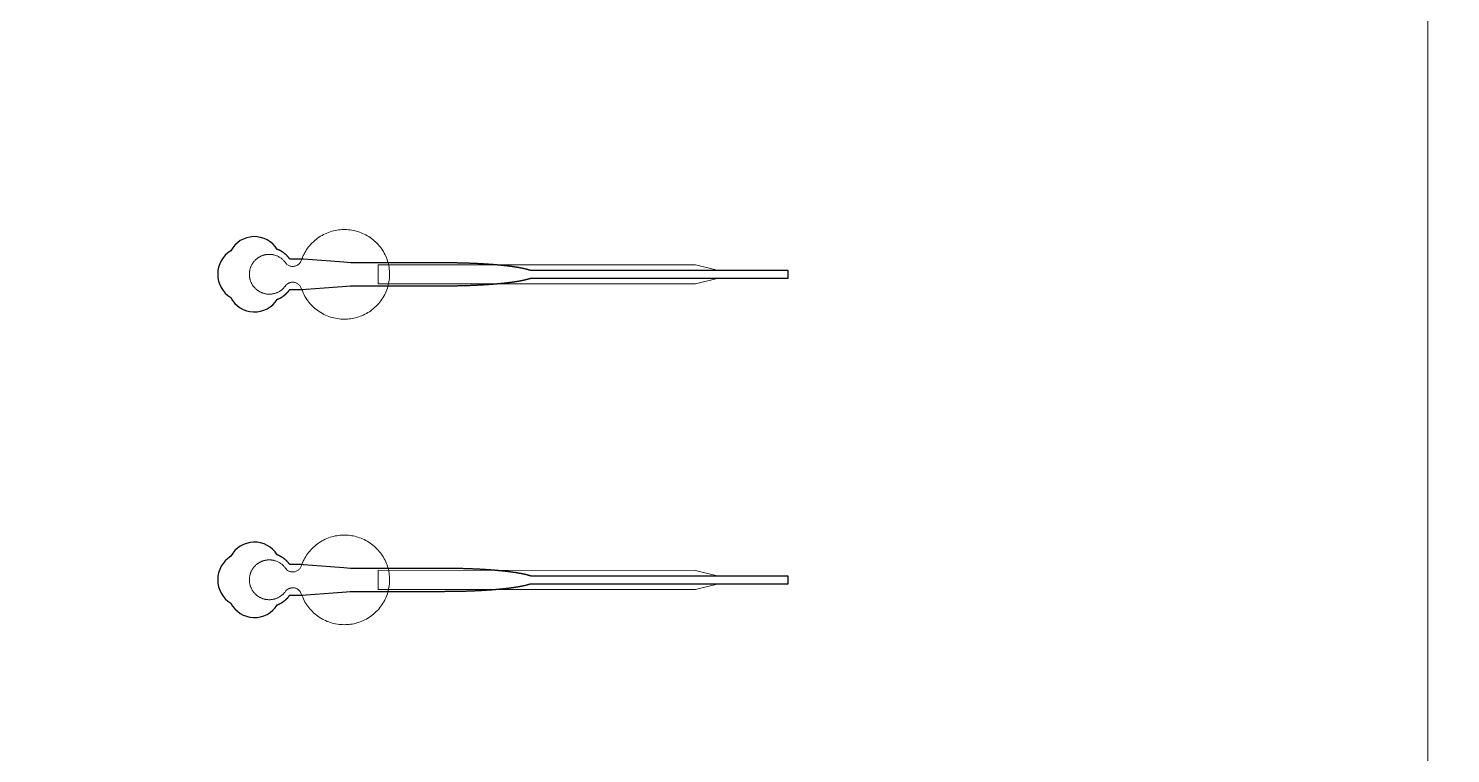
# Model space of a CAD drawing. Header units: inches. Extents: x -52997 to 52003, y -52254 to 52746.
# Drawn here: x 22411 to 31725, y -11327 to -6580 of the extents above; entities that cross this region are included whole.
import ezdxf

# ---------------------------------------------------------------- set-up
doc = ezdxf.new("R2010")
doc.units = ezdxf.units.IN
doc.header["$MEASUREMENT"] = 0
doc.layers.add('1', color=1, linetype='Continuous')
doc.layers.add('2', color=140, linetype='Continuous', lineweight=0)
doc.layers.add('3', color=90, linetype='Continuous', lineweight=0)

msp = doc.modelspace()

# ---------------------------------------------------------------- linework, layer by layer
at = {"layer": '1'}
for points in [[(-16283.4, -47485.7), (0, -47485.7), (16283.4, -47485.7, 5.999107)], [(-16250, -47285.7), (0, -47285.7), (16250, -47285.7, 5.986812)], [(-13685.8, -45485.7), (0, -45485.7), (13685.8, -45485.7, 6.794322)], [(24040.9, -8353.6), (24041.2, -8353.4), (24042.1, -8353.1), (24042.9, -8352.8), (24043.8, -8352.4), (24044.6, -8352.1), (24045.5, -8351.8), (24046.3, -8351.4), (24047.2, -8351), (24048, -8350.7), (24048.9, -8350.3), (24049.7, -8349.9), (24050.6, -8349.5), (24051.4, -8349.1), (24052.3, -8348.7), (24053.1, -8348.3), (24054, -8347.9), (24054.9, -8347.5), (24055.7, -8347.1), (24056.6, -8346.6), (24057.4, -8346.2), (24058.3, -8345.8), (24059.1, -8345.3), (24060, -8344.9), (24060.9, -8344.4), (24061.7, -8343.9), (24062.6, -8343.5), (24063.4, -8343), (24064.3, -8342.5), (24065.1, -8342), (24066, -8341.5), (24066.8, -8341), (24067.7, -8340.5), (24068.6, -8340), (24069.4, -8339.5), (24070.2, -8339), (24071.1, -8338.4), (24071.9, -8337.9), (24072.8, -8337.3), (24073.6, -8336.8), (24074.5, -8336.2), (24075.3, -8335.7), (24076.2, -8335.1), (24077, -8334.6), (24077.8, -8334), (24078.7, -8333.4), (24079.5, -8332.8), (24080.3, -8332.2), (24081.1, -8331.6), (24082, -8331), (24082.8, -8330.4), (24083.6, -8329.8), (24084.4, -8329.2), (24085.2, -8328.6), (24086, -8328), (24086.8, -8327.3), (24087.6, -8326.7), (24088.4, -8326.1), (24089.2, -8325.4), (24090, -8324.8), (24090.8, -8324.1), (24091.6, -8323.5), (24092.4, -8322.8), (24093.1, -8322.2), (24093.9, -8321.5), (24094.7, -8320.8), (24095.4, -8320.1), (24096.2, -8319.5), (24097, -8318.8), (24097.7, -8318.1), (24098.5, -8317.4), (24099.2, -8316.7), (24099.9, -8316), (24100.7, -8315.3), (24101.4, -8314.6), (24102.1, -8313.9), (24102.9, -8313.2), (24103.6, -8312.5), (24104.3, -8311.7), (24105, -8311), (24105.7, -8310.3), (24106.4, -8309.6), (24107.1, -8308.8), (24107.8, -8308.1), (24108.4, -8307.4), (24109.1, -8306.6), (24109.8, -8305.9), (24110.4, -8305.2), (24111.1, -8304.4), (24111.7, -8303.7), (24112.4, -8302.9), (24113, -8302.2), (24113.7, -8301.4), (24114.3, -8300.7), (24114.9, -8299.9), (24115.5, -8299.1), (24116.1, -8298.4), (24116.7, -8297.6), (24117.3, -8296.9), (24117.9, -8296.1), (24118.5, -8295.3), (24119.1, -8294.6), (24119.7, -8293.8), (24120.2, -8293), (24120.8, -8292.3), (24121.3, -8291.5), (24121.9, -8290.7), (24122.4, -8290), (24166, -8290), (24187.8, -8290), (24198.7, -8290), (24201.4, -8290), (24202.8, -8290), (24202.8, -8290), (24202.8, -8290), (24202.9, -8290), (24202.9, -8290), (24202.9, -8289.9), (24203, -8289.9), (24203.3, -8289.9), (24204, -8289.9), (24205.4, -8289.8), (24208.1, -8289.5), (24230.2, -8287.9), (24406.9, -8274.3), (24495.2, -8267.5), (24517.3, -8265.8), (24528.3, -8265), (24528.7, -8265), (24528.7, -8265), (24528.8, -8265), (24528.8, -8265), (24528.9, -8265), (24529.3, -8265), (24789.8, -8265), (24796.1, -8265), (24808.6, -8265), (24909.1, -8265), (25110.2, -8265), (25122.7, -8265), (25129, -8265), (25132.2, -8265), (25133.7, -8265), (25134.1, -8265), (25134.3, -8265), (25134.4, -8265), (25134.5, -8265), (25134.5, -8265), (25134.5, -8265), (25135.1, -8265), (25139.7, -8264.9), (25144.3, -8264.9), (25148.9, -8264.9), (25153.5, -8264.9), (25158.2, -8264.9), (25162.8, -8264.9), (25167.5, -8264.8), (25172.2, -8264.8), (25176.9, -8264.8), (25181.6, -8264.7), (25186.3, -8264.7), (25191, -8264.6), (25195.7, -8264.6), (25200.5, -8264.5), (25205.2, -8264.4), (25210, -8264.4), (25214.8, -8264.3), (25219.5, -8264.2), (25224.3, -8264.1), (25229.1, -8264), (25233.9, -8263.9), (25238.7, -8263.8), (25243.5, -8263.7), (25248.3, -8263.6), (25253.1, -8263.5), (25258, -8263.3), (25262.8, -8263.2), (25267.6, -8263.1), (25272.4, -8262.9), (25277.3, -8262.8), (25282.1, -8262.6), (25286.9, -8262.5), (25291.8, -8262.3), (25296.6, -8262.2), (25301.4, -8262), (25306.3, -8261.8), (25311.1, -8261.6), (25315.9, -8261.4), (25320.7, -8261.2), (25325.6, -8261), (25330.4, -8260.8), (25335.2, -8260.6), (25340, -8260.4), (25344.8, -8260.2), (25349.6, -8260), (25354.4, -8259.7), (25359.1, -8259.5), (25363.9, -8259.3), (25368.7, -8259), (25373.4, -8258.7), (25378.2, -8258.5), (25382.9, -8258.2), (25387.6, -8258), (25392.3, -8257.7), (25397, -8257.4), (25401.7, -8257.1), (25406.4, -8256.8), (25411, -8256.5), (25415.6, -8256.2), (25420.3, -8255.9), (25424.9, -8255.6), (25429.5, -8255.3), (25434, -8254.9), (25436.3, -8254.8), (25438.6, -8254.6), (25440.9, -8254.4), (25443.1, -8254.3), (25445.4, -8254.1), (25447.7, -8253.9), (25449.9, -8253.8), (25452.1, -8253.6), (25454.4, -8253.4), (25456.6, -8253.2), (25458.9, -8253), (25461.1, -8252.9), (25463.3, -8252.7), (25465.5, -8252.5), (25467.7, -8252.3), (25469.9, -8252.1), (25472.1, -8251.9), (25474.3, -8251.8), (25476.5, -8251.6), (25478.7, -8251.4), (25480.9, -8251.2), (25483, -8251), (25485.2, -8250.8), (25487.4, -8250.6), (25489.5, -8250.4), (25491.6, -8250.2), (25493.8, -8250), (25495.9, -8249.8), (25498, -8249.6), (25500.2, -8249.4), (25502.3, -8249.2), (25504.4, -8249), (25506.5, -8248.8), (25508.6, -8248.6), (25510.6, -8248.4), (25512.7, -8248.2), (25514.8, -8248), (25516.9, -8247.7), (25518.9, -8247.5), (25521, -8247.3), (25523, -8247.1), (25525, -8246.9), (25527.1, -8246.7), (25529.1, -8246.4), (25531.1, -8246.2), (25533.1, -8246), (25535.1, -8245.8), (25537.1, -8245.6), (25539.1, -8245.3), (25541, -8245.1), (25543, -8244.9), (25545, -8244.7), (25546.9, -8244.4), (25548.9, -8244.2), (25550.8, -8244), (25552.7, -8243.7), (25554.6, -8243.5), (25556.5, -8243.3), (25558.4, -8243), (25560.3, -8242.8), (25562.2, -8242.5), (25564.1, -8242.3), (25565.9, -8242.1), (25567.8, -8241.8), (25569.7, -8241.6), (25571.5, -8241.3), (25573.3, -8241.1), (25575.1, -8240.9), (25577, -8240.6), (25578.8, -8240.4), (25580.6, -8240.1), (25582.3, -8239.9), (25584.1, -8239.6), (25585.9, -8239.4), (25587.6, -8239.1), (25589.4, -8238.9), (25591.1, -8238.6), (25592.9, -8238.3), (25594.6, -8238.1), (25596.3, -8237.8), (25598, -8237.6), (25599.7, -8237.3), (25601.4, -8237.1), (25603, -8236.8), (25604.7, -8236.5), (25606.3, -8236.3), (25608, -8236), (25609.6, -8235.8), (25611.2, -8235.5), (25612.9, -8235.2), (25614.5, -8235), (25616.1, -8234.7), (25617.6, -8234.4), (25619.2, -8234.2), (25620.8, -8233.9), (25622.3, -8233.6), (25623.9, -8233.3), (25625.4, -8233.1), (25626.9, -8232.8), (25628.4, -8232.5), (25629.9, -8232.3), (25631.4, -8232), (25632.9, -8231.7), (25634.4, -8231.4), (25635.8, -8231.2), (25637.3, -8230.9), (25638.7, -8230.6), (25640.2, -8230.3), (25641.6, -8230), (25643, -8229.8), (25644.4, -8229.5), (25645.8, -8229.2), (25647.2, -8228.9), (25648.5, -8228.6), (25649.9, -8228.4), (25651.2, -8228.1), (25652.6, -8227.8), (25653.9, -8227.5), (25655.2, -8227.2), (25656.5, -8226.9), (25657.8, -8226.6), (25659.1, -8226.4), (25660.3, -8226.1), (25661.6, -8225.8), (25662.8, -8225.5), (25664.1, -8225.2), (25665.3, -8224.9), (25666.5, -8224.6), (25667.7, -8224.3), (25668.9, -8224), (25670.1, -8223.8), (25671.3, -8223.5), (25672.4, -8223.2), (25673.6, -8222.9), (25674.7, -8222.6), (25675.8, -8222.3), (25676.9, -8222), (25678, -8221.7), (25679.1, -8221.4), (25680.2, -8221.1), (25681.3, -8220.8), (25682.4, -8220.5), (25683.4, -8220.2), (25684.4, -8219.9), (25685.5, -8219.6), (25686.5, -8219.3), (25687.5, -8219), (25688.5, -8218.8), (25689.5, -8218.5), (25690.4, -8218.2), (25691.4, -8217.9), (25692.4, -8217.6), (25693.3, -8217.3), (25694.2, -8217), (25695.1, -8216.7), (25696, -8216.4), (25696.9, -8216.1), (25697.8, -8215.8), (25698.7, -8215.5), (25700.1, -8215), (27385.7, -8215.2), (27385.7, -8165), (25700.2, -8165), (25699.9, -8164.9), (25699, -8164.6), (25698.2, -8164.2), (25697.3, -8163.9), (25696.4, -8163.6), (25695.5, -8163.3), (25694.6, -8163), (25693.6, -8162.7), (25692.7, -8162.4), (25691.8, -8162.2), (25690.8, -8161.9), (25689.8, -8161.6), (25688.8, -8161.3), (25687.8, -8161), (25686.8, -8160.7), (25685.8, -8160.4), (25684.8, -8160.1), (25683.8, -8159.8), (25682.7, -8159.5), (25681.7, -8159.2), (25680.6, -8158.9), (25679.5, -8158.6), (25678.4, -8158.3), (25677.3, -8158), (25676.2, -8157.7), (25675.1, -8157.4), (25673.9, -8157.1), (25672.8, -8156.8), (25671.6, -8156.5), (25670.4, -8156.2), (25669.3, -8155.9), (25668.1, -8155.6), (25666.9, -8155.4), (25665.6, -8155.1), (25664.4, -8154.8), (25663.2, -8154.5), (25661.9, -8154.2), (25660.7, -8153.9), (25659.4, -8153.6), (25658.1, -8153.3), (25656.8, -8153), (25655.5, -8152.8), (25654.2, -8152.5), (25652.9, -8152.2), (25651.6, -8151.9), (25650.2, -8151.6), (25648.9, -8151.3), (25647.5, -8151.1), (25646.1, -8150.8), (25644.7, -8150.5), (25643.3, -8150.2), (25641.9, -8149.9), (25640.5, -8149.7), (25639.1, -8149.4), (25637.7, -8149.1), (25636.2, -8148.8), (25634.7, -8148.5), (25633.3, -8148.3), (25631.8, -8148), (25630.3, -8147.7), (25628.8, -8147.4), (25627.3, -8147.2), (25625.8, -8146.9), (25624.2, -8146.6), (25622.7, -8146.3), (25621.1, -8146.1), (25619.6, -8145.8), (25618, -8145.5), (25616.4, -8145.3), (25614.8, -8145), (25613.2, -8144.7), (25611.6, -8144.5), (25610, -8144.2), (25608.3, -8143.9), (25606.7, -8143.7), (25605, -8143.4), (25603.4, -8143.2), (25601.7, -8142.9), (25600, -8142.6), (25598.3, -8142.4), (25596.6, -8142.1), (25594.9, -8141.9), (25593.2, -8141.6), (25591.5, -8141.4), (25589.7, -8141.1), (25588, -8140.8), (25586.2, -8140.6), (25584.5, -8140.3), (25582.7, -8140.1), (25580.9, -8139.8), (25579.1, -8139.6), (25577.3, -8139.3), (25575.5, -8139.1), (25573.7, -8138.9), (25571.9, -8138.6), (25570, -8138.4), (25568.2, -8138.1), (25566.3, -8137.9), (25564.5, -8137.6), (25562.6, -8137.4), (25560.7, -8137.2), (25558.8, -8136.9), (25556.9, -8136.7), (25555, -8136.5), (25553.1, -8136.2), (25551.2, -8136), (25549.2, -8135.8), (25547.3, -8135.5), (25545.4, -8135.3), (25543.4, -8135.1), (25541.4, -8134.8), (25539.5, -8134.6), (25537.5, -8134.4), (25535.5, -8134.2), (25533.5, -8133.9), (25531.5, -8133.7), (25529.5, -8133.5), (25527.5, -8133.3), (25525.5, -8133.1), (25523.4, -8132.8), (25521.4, -8132.6), (25519.4, -8132.4), (25517.3, -8132.2), (25515.2, -8132), (25513.2, -8131.8), (25511.1, -8131.6), (25509, -8131.4), (25506.9, -8131.1), (25504.8, -8130.9), (25502.7, -8130.7), (25500.6, -8130.5), (25498.5, -8130.3), (25496.4, -8130.1), (25494.3, -8129.9), (25492.1, -8129.7), (25490, -8129.5), (25487.8, -8129.3), (25485.7, -8129.1), (25483.5, -8128.9), (25481.4, -8128.8), (25479.2, -8128.6), (25477, -8128.4), (25474.8, -8128.2), (25472.7, -8128), (25470.5, -8127.8), (25468.3, -8127.6), (25466.1, -8127.4), (25463.9, -8127.3), (25461.6, -8127.1), (25459.4, -8126.9), (25457.2, -8126.7), (25455, -8126.5), (25452.7, -8126.4), (25450.5, -8126.2), (25448.2, -8126), (25446, -8125.8), (25443.7, -8125.7), (25441.5, -8125.5), (25439.2, -8125.3), (25436.9, -8125.2), (25432.4, -8124.8), (25427.8, -8124.5), (25423.2, -8124.2), (25418.6, -8123.9), (25414, -8123.6), (25409.4, -8123.3), (25404.7, -8123), (25400.1, -8122.7), (25395.4, -8122.4), (25390.7, -8122.1), (25386, -8121.9), (25381.3, -8121.6), (25376.6, -8121.3), (25371.9, -8121.1), (25367.1, -8120.8), (25362.4, -8120.6), (25357.6, -8120.3), (25352.9, -8120.1), (25348.1, -8119.9), (25343.3, -8119.6), (25338.6, -8119.4), (25333.8, -8119.2), (25329, -8119), (25324.2, -8118.8), (25319.4, -8118.6), (25314.6, -8118.4), (25309.8, -8118.2), (25305, -8118), (25300.2, -8117.9), (25295.4, -8117.7), (25290.5, -8117.5), (25285.7, -8117.4), (25280.9, -8117.2), (25276.1, -8117.1), (25271.3, -8116.9), (25266.5, -8116.8), (25261.7, -8116.7), (25256.9, -8116.5), (25252.1, -8116.4), (25247.3, -8116.3), (25242.5, -8116.2), (25237.8, -8116.1), (25233, -8116), (25228.2, -8115.9), (25223.5, -8115.8), (25218.7, -8115.7), (25214, -8115.6), (25209.2, -8115.5), (25204.5, -8115.5), (25199.8, -8115.4), (25195.1, -8115.3), (25190.4, -8115.3), (25185.7, -8115.2), (25181, -8115.2), (25176.3, -8115.1), (25171.7, -8115.1), (25167, -8115.1), (25162.4, -8115), (25157.8, -8115), (25153.2, -8115), (25148.6, -8115), (25146.3, -8115), (25145.7, -8115), (25145.4, -8115), (25145.3, -8115), (25145.1, -8115), (25143.5, -8115), (25137.1, -8115), (25124.4, -8115), (25073.4, -8115), (24869.4, -8115), (24818.4, -8115), (24792.9, -8115), (24786.6, -8115), (24785, -8115), (24529.2, -8115), (24528.8, -8115), (24528.8, -8115), (24528.7, -8115), (24528.7, -8115), (24528.6, -8115), (24528.3, -8114.9), (24526.9, -8114.8), (24521.4, -8114.4), (24477.2, -8111), (24388.9, -8104.2), (24212.2, -8090.7), (24206.7, -8090.2), (24204, -8090), (24203.3, -8090), (24202.9, -8090), (24202.9, -8090), (24202.9, -8090), (24202.9, -8090), (24202.8, -8090), (24202.8, -8090), (24202.8, -8090), (24202.4, -8090), (24199.7, -8090), (24194.3, -8090), (24183.4, -8090), (24161.6, -8090), (24139.8, -8090), (24128.9, -8090), (24123.4, -8090), (24122.8, -8090), (24122.6, -8090), (24122.5, -8090), (24122.5, -8090), (24122.4, -8090), (24122.4, -8090), (24122.4, -8089.9), (24122, -8089.4), (24121.2, -8088.2), (24120.4, -8087.1), (24119.6, -8086), (24118.8, -8084.9), (24117.9, -8083.8), (24117, -8082.6), (24116.2, -8081.5), (24115.3, -8080.4), (24114.4, -8079.3), (24113.5, -8078.2), (24112.5, -8077.1), (24111.6, -8076), (24110.6, -8074.9), (24109.7, -8073.8), (24108.7, -8072.7), (24107.7, -8071.7), (24106.7, -8070.6), (24105.7, -8069.5), (24104.7, -8068.4), (24103.6, -8067.4), (24102.6, -8066.3), (24101.5, -8065.3), (24100.4, -8064.2), (24099.4, -8063.2), (24098.3, -8062.2), (24097.1, -8061.1), (24096, -8060.1), (24094.9, -8059.1), (24093.7, -8058.1), (24092.6, -8057.1), (24091.4, -8056.1), (24090.2, -8055.1), (24089.1, -8054.2), (24087.9, -8053.2), (24086.6, -8052.3), (24085.4, -8051.3), (24084.2, -8050.4), (24083, -8049.4), (24081.7, -8048.5), (24080.4, -8047.6), (24079.2, -8046.7), (24077.9, -8045.8), (24076.6, -8044.9), (24075.3, -8044.1), (24074, -8043.2), (24072.7, -8042.4), (24071.4, -8041.5), (24070.1, -8040.7), (24068.7, -8039.9), (24067.4, -8039.1), (24066, -8038.3), (24064.7, -8037.5), (24063.3, -8036.8), (24061.9, -8036), (24060.6, -8035.3), (24059.2, -8034.5), (24057.8, -8033.8), (24056.4, -8033.1), (24055, -8032.4), (24053.6, -8031.8), (24052.2, -8031.1), (24050.8, -8030.4), (24049.3, -8029.8), (24047.9, -8029.2), (24046.5, -8028.6), (24045.1, -8028), (24043.6, -8027.4), (24042.2, -8026.8), (24041, -8026.4, 0.576044), (23736.4, -8035.7, 0.560065), (23736.4, -8342.2, 0.578435)], [(24040.9, -10353.6), (24041.2, -10353.4), (24042.1, -10353.1), (24042.9, -10352.8), (24043.8, -10352.4), (24044.6, -10352.1), (24045.5, -10351.8), (24046.3, -10351.4), (24047.2, -10351), (24048, -10350.7), (24048.9, -10350.3), (24049.7, -10349.9), (24050.6, -10349.5), (24051.4, -10349.1), (24052.3, -10348.7), (24053.1, -10348.3), (24054, -10347.9), (24054.9, -10347.5), (24055.7, -10347.1), (24056.6, -10346.6), (24057.4, -10346.2), (24058.3, -10345.8), (24059.1, -10345.3), (24060, -10344.9), (24060.9, -10344.4), (24061.7, -10343.9), (24062.6, -10343.5), (24063.4, -10343), (24064.3, -10342.5), (24065.1, -10342), (24066, -10341.5), (24066.8, -10341), (24067.7, -10340.5), (24068.6, -10340), (24069.4, -10339.5), (24070.2, -10339), (24071.1, -10338.4), (24071.9, -10337.9), (24072.8, -10337.3), (24073.6, -10336.8), (24074.5, -10336.2), (24075.3, -10335.7), (24076.2, -10335.1), (24077, -10334.6), (24077.8, -10334), (24078.7, -10333.4), (24079.5, -10332.8), (24080.3, -10332.2), (24081.1, -10331.6), (24082, -10331), (24082.8, -10330.4), (24083.6, -10329.8), (24084.4, -10329.2), (24085.2, -10328.6), (24086, -10328), (24086.8, -10327.3), (24087.6, -10326.7), (24088.4, -10326.1), (24089.2, -10325.4), (24090, -10324.8), (24090.8, -10324.1), (24091.6, -10323.5), (24092.4, -10322.8), (24093.1, -10322.2), (24093.9, -10321.5), (24094.7, -10320.8), (24095.4, -10320.1), (24096.2, -10319.5), (24097, -10318.8), (24097.7, -10318.1), (24098.5, -10317.4), (24099.2, -10316.7), (24099.9, -10316), (24100.7, -10315.3), (24101.4, -10314.6), (24102.1, -10313.9), (24102.9, -10313.2), (24103.6, -10312.5), (24104.3, -10311.7), (24105, -10311), (24105.7, -10310.3), (24106.4, -10309.6), (24107.1, -10308.8), (24107.8, -10308.1), (24108.4, -10307.4), (24109.1, -10306.6), (24109.8, -10305.9), (24110.4, -10305.2), (24111.1, -10304.4), (24111.7, -10303.7), (24112.4, -10302.9), (24113, -10302.2), (24113.7, -10301.4), (24114.3, -10300.7), (24114.9, -10299.9), (24115.5, -10299.1), (24116.1, -10298.4), (24116.7, -10297.6), (24117.3, -10296.9), (24117.9, -10296.1), (24118.5, -10295.3), (24119.1, -10294.6), (24119.7, -10293.8), (24120.2, -10293), (24120.8, -10292.3), (24121.3, -10291.5), (24121.9, -10290.7), (24122.4, -10290), (24166, -10290), (24187.8, -10290), (24198.7, -10290), (24201.4, -10290), (24202.8, -10290), (24202.8, -10290), (24202.8, -10290), (24202.9, -10290), (24202.9, -10290), (24202.9, -10289.9), (24203, -10289.9), (24203.3, -10289.9), (24204, -10289.9), (24205.4, -10289.8), (24208.1, -10289.5), (24230.2, -10287.9), (24406.9, -10274.3), (24495.2, -10267.5), (24517.3, -10265.8), (24528.3, -10265), (24528.7, -10265), (24528.7, -10265), (24528.8, -10265), (24528.8, -10265), (24528.9, -10265), (24529.3, -10265), (24789.8, -10265), (24796.1, -10265), (24808.6, -10265), (24909.1, -10265), (25110.2, -10265), (25122.7, -10265), (25129, -10265), (25132.2, -10265), (25133.7, -10265), (25134.1, -10265), (25134.3, -10265), (25134.4, -10265), (25134.5, -10265), (25134.5, -10265), (25134.5, -10265), (25135.1, -10265), (25139.7, -10264.9), (25144.3, -10264.9), (25148.9, -10264.9), (25153.5, -10264.9), (25158.2, -10264.9), (25162.8, -10264.9), (25167.5, -10264.8), (25172.2, -10264.8), (25176.9, -10264.8), (25181.6, -10264.7), (25186.3, -10264.7), (25191, -10264.6), (25195.7, -10264.6), (25200.5, -10264.5), (25205.2, -10264.4), (25210, -10264.4), (25214.8, -10264.3), (25219.5, -10264.2), (25224.3, -10264.1), (25229.1, -10264), (25233.9, -10263.9), (25238.7, -10263.8), (25243.5, -10263.7), (25248.3, -10263.6), (25253.1, -10263.5), (25258, -10263.3), (25262.8, -10263.2), (25267.6, -10263.1), (25272.4, -10262.9), (25277.3, -10262.8), (25282.1, -10262.6), (25286.9, -10262.5), (25291.8, -10262.3), (25296.6, -10262.2), (25301.4, -10262), (25306.3, -10261.8), (25311.1, -10261.6), (25315.9, -10261.4), (25320.7, -10261.2), (25325.6, -10261), (25330.4, -10260.8), (25335.2, -10260.6), (25340, -10260.4), (25344.8, -10260.2), (25349.6, -10260), (25354.4, -10259.7), (25359.1, -10259.5), (25363.9, -10259.3), (25368.7, -10259), (25373.4, -10258.7), (25378.2, -10258.5), (25382.9, -10258.2), (25387.6, -10258), (25392.3, -10257.7), (25397, -10257.4), (25401.7, -10257.1), (25406.4, -10256.8), (25411, -10256.5), (25415.6, -10256.2), (25420.3, -10255.9), (25424.9, -10255.6), (25429.5, -10255.3), (25434, -10254.9), (25436.3, -10254.8), (25438.6, -10254.6), (25440.9, -10254.4), (25443.1, -10254.3), (25445.4, -10254.1), (25447.7, -10253.9), (25449.9, -10253.8), (25452.1, -10253.6), (25454.4, -10253.4), (25456.6, -10253.2), (25458.9, -10253), (25461.1, -10252.9), (25463.3, -10252.7), (25465.5, -10252.5), (25467.7, -10252.3), (25469.9, -10252.1), (25472.1, -10251.9), (25474.3, -10251.8), (25476.5, -10251.6), (25478.7, -10251.4), (25480.9, -10251.2), (25483, -10251), (25485.2, -10250.8), (25487.4, -10250.6), (25489.5, -10250.4), (25491.6, -10250.2), (25493.8, -10250), (25495.9, -10249.8), (25498, -10249.6), (25500.2, -10249.4), (25502.3, -10249.2), (25504.4, -10249), (25506.5, -10248.8), (25508.6, -10248.6), (25510.6, -10248.4), (25512.7, -10248.2), (25514.8, -10248), (25516.9, -10247.7), (25518.9, -10247.5), (25521, -10247.3), (25523, -10247.1), (25525, -10246.9), (25527.1, -10246.7), (25529.1, -10246.4), (25531.1, -10246.2), (25533.1, -10246), (25535.1, -10245.8), (25537.1, -10245.6), (25539.1, -10245.3), (25541, -10245.1), (25543, -10244.9), (25545, -10244.7), (25546.9, -10244.4), (25548.9, -10244.2), (25550.8, -10244), (25552.7, -10243.7), (25554.6, -10243.5), (25556.5, -10243.3), (25558.4, -10243), (25560.3, -10242.8), (25562.2, -10242.5), (25564.1, -10242.3), (25565.9, -10242.1), (25567.8, -10241.8), (25569.7, -10241.6), (25571.5, -10241.3), (25573.3, -10241.1), (25575.1, -10240.9), (25577, -10240.6), (25578.8, -10240.4), (25580.6, -10240.1), (25582.3, -10239.9), (25584.1, -10239.6), (25585.9, -10239.4), (25587.6, -10239.1), (25589.4, -10238.9), (25591.1, -10238.6), (25592.9, -10238.3), (25594.6, -10238.1), (25596.3, -10237.8), (25598, -10237.6), (25599.7, -10237.3), (25601.4, -10237.1), (25603, -10236.8), (25604.7, -10236.5), (25606.3, -10236.3), (25608, -10236), (25609.6, -10235.8), (25611.2, -10235.5), (25612.9, -10235.2), (25614.5, -10235), (25616.1, -10234.7), (25617.6, -10234.4), (25619.2, -10234.2), (25620.8, -10233.9), (25622.3, -10233.6), (25623.9, -10233.3), (25625.4, -10233.1), (25626.9, -10232.8), (25628.4, -10232.5), (25629.9, -10232.3), (25631.4, -10232), (25632.9, -10231.7), (25634.4, -10231.4), (25635.8, -10231.2), (25637.3, -10230.9), (25638.7, -10230.6), (25640.2, -10230.3), (25641.6, -10230), (25643, -10229.8), (25644.4, -10229.5), (25645.8, -10229.2), (25647.2, -10228.9), (25648.5, -10228.6), (25649.9, -10228.4), (25651.2, -10228.1), (25652.6, -10227.8), (25653.9, -10227.5), (25655.2, -10227.2), (25656.5, -10226.9), (25657.8, -10226.6), (25659.1, -10226.4), (25660.3, -10226.1), (25661.6, -10225.8), (25662.8, -10225.5), (25664.1, -10225.2), (25665.3, -10224.9), (25666.5, -10224.6), (25667.7, -10224.3), (25668.9, -10224), (25670.1, -10223.8), (25671.3, -10223.5), (25672.4, -10223.2), (25673.6, -10222.9), (25674.7, -10222.6), (25675.8, -10222.3), (25676.9, -10222), (25678, -10221.7), (25679.1, -10221.4), (25680.2, -10221.1), (25681.3, -10220.8), (25682.4, -10220.5), (25683.4, -10220.2), (25684.4, -10219.9), (25685.5, -10219.6), (25686.5, -10219.3), (25687.5, -10219), (25688.5, -10218.8), (25689.5, -10218.5), (25690.4, -10218.2), (25691.4, -10217.9), (25692.4, -10217.6), (25693.3, -10217.3), (25694.2, -10217), (25695.1, -10216.7), (25696, -10216.4), (25696.9, -10216.1), (25697.8, -10215.8), (25698.7, -10215.5), (25700.1, -10215), (27385.7, -10215.2), (27385.7, -10165), (25700.2, -10165), (25699.9, -10164.9), (25699, -10164.6), (25698.2, -10164.2), (25697.3, -10163.9), (25696.4, -10163.6), (25695.5, -10163.3), (25694.6, -10163), (25693.6, -10162.7), (25692.7, -10162.4), (25691.8, -10162.2), (25690.8, -10161.9), (25689.8, -10161.6), (25688.8, -10161.3), (25687.8, -10161), (25686.8, -10160.7), (25685.8, -10160.4), (25684.8, -10160.1), (25683.8, -10159.8), (25682.7, -10159.5), (25681.7, -10159.2), (25680.6, -10158.9), (25679.5, -10158.6), (25678.4, -10158.3), (25677.3, -10158), (25676.2, -10157.7), (25675.1, -10157.4), (25673.9, -10157.1), (25672.8, -10156.8), (25671.6, -10156.5), (25670.4, -10156.2), (25669.3, -10155.9), (25668.1, -10155.6), (25666.9, -10155.4), (25665.6, -10155.1), (25664.4, -10154.8), (25663.2, -10154.5), (25661.9, -10154.2), (25660.7, -10153.9), (25659.4, -10153.6), (25658.1, -10153.3), (25656.8, -10153), (25655.5, -10152.8), (25654.2, -10152.5), (25652.9, -10152.2), (25651.6, -10151.9), (25650.2, -10151.6), (25648.9, -10151.3), (25647.5, -10151.1), (25646.1, -10150.8), (25644.7, -10150.5), (25643.3, -10150.2), (25641.9, -10149.9), (25640.5, -10149.7), (25639.1, -10149.4), (25637.7, -10149.1), (25636.2, -10148.8), (25634.7, -10148.5), (25633.3, -10148.3), (25631.8, -10148), (25630.3, -10147.7), (25628.8, -10147.4), (25627.3, -10147.2), (25625.8, -10146.9), (25624.2, -10146.6), (25622.7, -10146.3), (25621.1, -10146.1), (25619.6, -10145.8), (25618, -10145.5), (25616.4, -10145.3), (25614.8, -10145), (25613.2, -10144.7), (25611.6, -10144.5), (25610, -10144.2), (25608.3, -10143.9), (25606.7, -10143.7), (25605, -10143.4), (25603.4, -10143.2), (25601.7, -10142.9), (25600, -10142.6), (25598.3, -10142.4), (25596.6, -10142.1), (25594.9, -10141.9), (25593.2, -10141.6), (25591.5, -10141.4), (25589.7, -10141.1), (25588, -10140.8), (25586.2, -10140.6), (25584.5, -10140.3), (25582.7, -10140.1), (25580.9, -10139.8), (25579.1, -10139.6), (25577.3, -10139.3), (25575.5, -10139.1), (25573.7, -10138.9), (25571.9, -10138.6), (25570, -10138.4), (25568.2, -10138.1), (25566.3, -10137.9), (25564.5, -10137.6), (25562.6, -10137.4), (25560.7, -10137.2), (25558.8, -10136.9), (25556.9, -10136.7), (25555, -10136.5), (25553.1, -10136.2), (25551.2, -10136), (25549.2, -10135.8), (25547.3, -10135.5), (25545.4, -10135.3), (25543.4, -10135.1), (25541.4, -10134.8), (25539.5, -10134.6), (25537.5, -10134.4), (25535.5, -10134.2), (25533.5, -10133.9), (25531.5, -10133.7), (25529.5, -10133.5), (25527.5, -10133.3), (25525.5, -10133.1), (25523.4, -10132.8), (25521.4, -10132.6), (25519.4, -10132.4), (25517.3, -10132.2), (25515.2, -10132), (25513.2, -10131.8), (25511.1, -10131.6), (25509, -10131.4), (25506.9, -10131.1), (25504.8, -10130.9), (25502.7, -10130.7), (25500.6, -10130.5), (25498.5, -10130.3), (25496.4, -10130.1), (25494.3, -10129.9), (25492.1, -10129.7), (25490, -10129.5), (25487.8, -10129.3), (25485.7, -10129.1), (25483.5, -10128.9), (25481.4, -10128.8), (25479.2, -10128.6), (25477, -10128.4), (25474.8, -10128.2), (25472.7, -10128), (25470.5, -10127.8), (25468.3, -10127.6), (25466.1, -10127.4), (25463.9, -10127.3), (25461.6, -10127.1), (25459.4, -10126.9), (25457.2, -10126.7), (25455, -10126.5), (25452.7, -10126.4), (25450.5, -10126.2), (25448.2, -10126), (25446, -10125.8), (25443.7, -10125.7), (25441.5, -10125.5), (25439.2, -10125.3), (25436.9, -10125.2), (25432.4, -10124.8), (25427.8, -10124.5), (25423.2, -10124.2), (25418.6, -10123.9), (25414, -10123.6), (25409.4, -10123.3), (25404.7, -10123), (25400.1, -10122.7), (25395.4, -10122.4), (25390.7, -10122.1), (25386, -10121.9), (25381.3, -10121.6), (25376.6, -10121.3), (25371.9, -10121.1), (25367.1, -10120.8), (25362.4, -10120.6), (25357.6, -10120.3), (25352.9, -10120.1), (25348.1, -10119.9), (25343.3, -10119.6), (25338.6, -10119.4), (25333.8, -10119.2), (25329, -10119), (25324.2, -10118.8), (25319.4, -10118.6), (25314.6, -10118.4), (25309.8, -10118.2), (25305, -10118), (25300.2, -10117.9), (25295.4, -10117.7), (25290.5, -10117.5), (25285.7, -10117.4), (25280.9, -10117.2), (25276.1, -10117.1), (25271.3, -10116.9), (25266.5, -10116.8), (25261.7, -10116.7), (25256.9, -10116.5), (25252.1, -10116.4), (25247.3, -10116.3), (25242.5, -10116.2), (25237.8, -10116.1), (25233, -10116), (25228.2, -10115.9), (25223.5, -10115.8), (25218.7, -10115.7), (25214, -10115.6), (25209.2, -10115.5), (25204.5, -10115.5), (25199.8, -10115.4), (25195.1, -10115.3), (25190.4, -10115.3), (25185.7, -10115.2), (25181, -10115.2), (25176.3, -10115.1), (25171.7, -10115.1), (25167, -10115.1), (25162.4, -10115), (25157.8, -10115), (25153.2, -10115), (25148.6, -10115), (25146.3, -10115), (25145.7, -10115), (25145.4, -10115), (25145.3, -10115), (25145.1, -10115), (25143.5, -10115), (25137.1, -10115), (25124.4, -10115), (25073.4, -10115), (24869.4, -10115), (24818.4, -10115), (24792.9, -10115), (24786.6, -10115), (24785, -10115), (24529.2, -10115), (24528.8, -10115), (24528.8, -10115), (24528.7, -10115), (24528.7, -10115), (24528.6, -10115), (24528.3, -10114.9), (24526.9, -10114.8), (24521.4, -10114.4), (24477.2, -10111), (24388.9, -10104.2), (24212.2, -10090.7), (24206.7, -10090.2), (24204, -10090), (24203.3, -10090), (24202.9, -10090), (24202.9, -10090), (24202.9, -10090), (24202.9, -10090), (24202.8, -10090), (24202.8, -10090), (24202.8, -10090), (24202.4, -10090), (24199.7, -10090), (24194.3, -10090), (24183.4, -10090), (24161.6, -10090), (24139.8, -10090), (24128.9, -10090), (24123.4, -10090), (24122.8, -10090), (24122.6, -10090), (24122.5, -10090), (24122.5, -10090), (24122.4, -10090), (24122.4, -10090), (24122.4, -10089.9), (24122, -10089.4), (24121.2, -10088.2), (24120.4, -10087.1), (24119.6, -10086), (24118.8, -10084.9), (24117.9, -10083.8), (24117, -10082.6), (24116.2, -10081.5), (24115.3, -10080.4), (24114.4, -10079.3), (24113.5, -10078.2), (24112.5, -10077.1), (24111.6, -10076), (24110.6, -10074.9), (24109.7, -10073.8), (24108.7, -10072.7), (24107.7, -10071.7), (24106.7, -10070.6), (24105.7, -10069.5), (24104.7, -10068.4), (24103.6, -10067.4), (24102.6, -10066.3), (24101.5, -10065.3), (24100.4, -10064.2), (24099.4, -10063.2), (24098.3, -10062.2), (24097.1, -10061.1), (24096, -10060.1), (24094.9, -10059.1), (24093.7, -10058.1), (24092.6, -10057.1), (24091.4, -10056.1), (24090.2, -10055.1), (24089.1, -10054.2), (24087.9, -10053.2), (24086.6, -10052.3), (24085.4, -10051.3), (24084.2, -10050.4), (24083, -10049.4), (24081.7, -10048.5), (24080.4, -10047.6), (24079.2, -10046.7), (24077.9, -10045.8), (24076.6, -10044.9), (24075.3, -10044.1), (24074, -10043.2), (24072.7, -10042.4), (24071.4, -10041.5), (24070.1, -10040.7), (24068.7, -10039.9), (24067.4, -10039.1), (24066, -10038.3), (24064.7, -10037.5), (24063.3, -10036.8), (24061.9, -10036), (24060.6, -10035.3), (24059.2, -10034.5), (24057.8, -10033.8), (24056.4, -10033.1), (24055, -10032.4), (24053.6, -10031.8), (24052.2, -10031.1), (24050.8, -10030.4), (24049.3, -10029.8), (24047.9, -10029.2), (24046.5, -10028.6), (24045.1, -10028), (24043.6, -10027.4), (24042.2, -10026.8), (24041, -10026.4, 0.576044), (23736.4, -10035.7, 0.560065), (23736.4, -10342.2, 0.578435)]]:
    msp.add_lwpolyline(points, format="xyb", close=True, dxfattribs=at)
msp.add_circle((-497.2, 245.8), 52500, dxfattribs=at)
at = {"layer": '2'}
for points in [[(-16283.4, -47485.7), (0, -47485.7), (16283.4, -47485.7, 5.999107)], [(-16250, -47285.7), (0, -47285.7), (16250, -47285.7, 5.986812)], [(-13685.8, -45485.7), (0, -45485.7), (13685.8, -45485.7, 6.794322)]]:
    msp.add_lwpolyline(points, format="xyb", close=True, dxfattribs=at)
msp.add_lwpolyline([(31577, 16900.2), (31577, -19347.5), (-31423, -19347.5), (-31423, 16900.2)], close=True, dxfattribs=at)
msp.add_circle((-497.2, 245.8), 52500, dxfattribs=at)
for points in [[(24097.8, -8260.5), (24120, -8237.3), (24151.7, -8242.5), (24183.3, -8247.8), (24196.9, -8276.8), (24272.3, -8517.6), (24524.4, -8480), (24776.4, -8442.3), (24776.5, -8190.2), (24776.6, -7938), (24524.6, -7900.1), (24272.7, -7862.2), (24197, -8103), (24183.8, -8131.4), (24152.9, -8137.2), (24122.1, -8142.9), (24099.5, -8121.1), (24048.1, -8037.7), (23953.7, -8063.9), (23859.3, -8090), (23858.2, -8187.9), (23857, -8285.8), (23950.7, -8314.2), (24044.4, -8342.6), (24097.8, -8260.5)], [(24097.8, -10260.5), (24120, -10237.3), (24151.7, -10242.5), (24183.3, -10247.8), (24196.9, -10276.8), (24272.3, -10517.6), (24524.4, -10480), (24776.4, -10442.3), (24776.5, -10190.2), (24776.6, -9938), (24524.6, -9900.1), (24272.7, -9862.2), (24197, -10103), (24183.8, -10131.4), (24152.9, -10137.2), (24122.1, -10142.9), (24099.5, -10121.1), (24048.1, -10037.7), (23953.7, -10063.9), (23859.3, -10090), (23858.2, -10187.9), (23857, -10285.8), (23950.7, -10314.2), (24044.4, -10342.6), (24097.8, -10260.5)]]:
    msp.add_rational_spline(points, [1, 0.884783429184, 1, 0.884783429184, 1, 0.758252289935, 1, 0.758252289935, 1, 0.758252289935, 1, 0.758252289935, 1, 0.888941908896, 1, 0.888941908896, 1, 0.79946124759, 1, 0.79946124759, 1, 0.79946124759, 1, 0.79946124759, 1], degree=2, knots=[0, 0, 0, 0.969535, 0.969535, 1.939069, 1.939069, 3.359405, 3.359405, 4.779741, 4.779741, 6.200078, 6.200078, 7.620414, 7.620414, 8.571947, 8.571947, 9.52348, 9.52348, 10.812277, 10.812277, 12.101074, 12.101074, 13.389871, 13.389871, 14.678668, 14.678668, 14.678668], dxfattribs=at)
at = {"layer": '3'}
for points in [[(-16283.4, -47485.7), (0, -47485.7), (16283.4, -47485.7, 5.999107)], [(-16283.4, -47485.7), (0, -47485.7), (16283.4, -47485.7, 5.999107)], [(-16250, -47285.7), (0, -47285.7), (16250, -47285.7, 5.986812)], [(-16250, -47285.7), (0, -47285.7), (16250, -47285.7, 5.986812)], [(-13685.8, -45485.7), (0, -45485.7), (13685.8, -45485.7, 6.794322)], [(-13685.8, -45485.7), (0, -45485.7), (13685.8, -45485.7, 6.794322)]]:
    msp.add_lwpolyline(points, format="xyb", close=True, dxfattribs=at)
for points in [[(24701.4, -8127.4), (26780.9, -8127.5), (26930.9, -8165), (27387.8, -8165), (27387.8, -8215), (26930.9, -8215), (26780.9, -8252.5), (24701.4, -8252.4)], [(24701.4, -10127.4), (26780.9, -10127.5), (26930.9, -10165), (27387.8, -10165), (27387.8, -10215), (26930.9, -10215), (26780.9, -10252.5), (24701.4, -10252.4)]]:
    msp.add_lwpolyline(points, close=True, dxfattribs=at)
msp.add_circle((-497.2, 245.8), 52500, dxfattribs=at)
msp.add_circle((-497.2, 245.8), 52500, dxfattribs=at)

doc.saveas('drawing.dxf')
